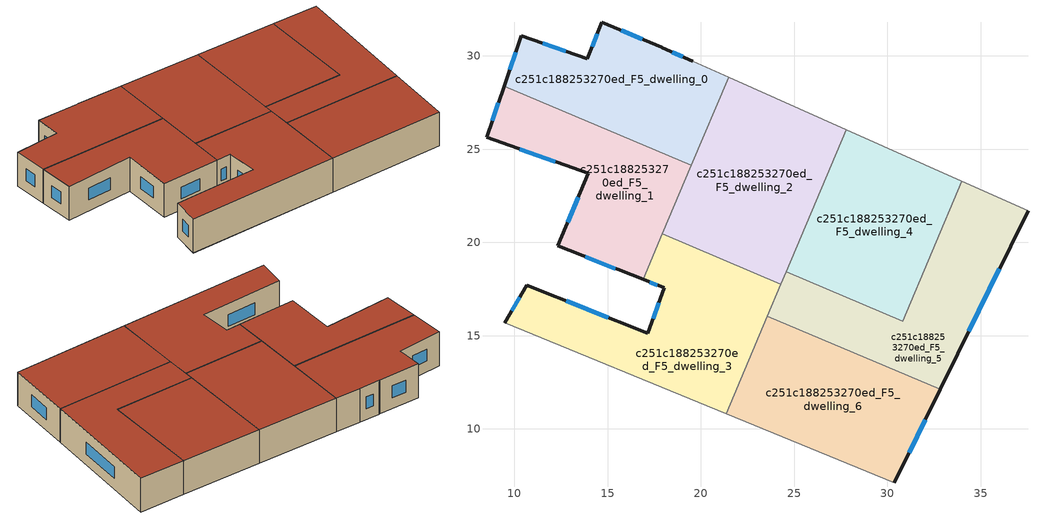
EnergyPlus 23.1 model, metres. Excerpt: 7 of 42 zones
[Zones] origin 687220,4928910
c251c188253270ed_F5_dwelling_0
 floor to c251c188253270ed_F4_dwelling_0 (EU_floor_Construction): 19.55,29.72 21.48,28.86 19.48,24.14 9.44,28.38 10.36,31.08 13.91,29.86 14.68,31.82 17.89,30.46 17.92,30.45 z15
 wall outside (EU_wall_Construction): 19.55,29.72 17.92,30.45 17.89,30.46 14.68,31.82 13.91,29.86 10.36,31.08 9.44,28.38 z15:18
 wall adiabatic (EU_wall_Construction): 21.48,28.86 19.55,29.72 z15:18
 wall to c251c188253270ed_F5_dwelling_2 (EU_wall_Construction): 19.48,24.14 21.48,28.86 z15:18
 wall to c251c188253270ed_F5_dwelling_1 (EU_wall_Construction): 9.44,28.38 19.48,24.14 z15:18
 window (EU_Window_Construction): 14.43,31.18 14.16,30.49 / 16.85,30.9 15.73,31.37 / 19.02,29.95 18.45,30.21 / 10.06,30.2 9.74,29.26 / 12.76,30.25 11.52,30.68 z15.98:17.02
 roof outside (EU_roof_Construction): 19.48,24.14 21.48,28.86 19.55,29.72 17.92,30.45 17.89,30.46 14.68,31.82 13.91,29.86 10.36,31.08 9.44,28.38 z18
c251c188253270ed_F5_dwelling_1
 floor to c251c188253270ed_F4_dwelling_1 (EU_floor_Construction): 19.48,24.14 16.89,18.02 12.32,19.82 13.95,23.7 8.5,25.63 9.44,28.38 z15
 wall outside (EU_wall_Construction): 9.44,28.38 8.5,25.63 13.95,23.7 12.32,19.82 16.89,18.02 z15:18
 wall to c251c188253270ed_F5_dwelling_3 (EU_wall_Construction): 16.89,18.02 17.93,20.46 z15:18
 wall to c251c188253270ed_F5_dwelling_2 (EU_wall_Construction): 17.93,20.46 19.48,24.14 z15:18
 window (EU_Window_Construction): 13.81,19.23 15.41,18.6 / 13.42,22.43 12.85,21.08 / 10.28,25 12.18,24.32 / 9.14,27.48 8.81,26.52 z15.98:17.02
 roof outside (EU_roof_Construction): 16.89,18.02 19.48,24.14 9.44,28.38 8.5,25.63 13.95,23.7 12.32,19.82 z18
c251c188253270ed_F5_dwelling_2
 floor to c251c188253270ed_F4_dwelling_2 (EU_floor_Construction): 27.79,26.05 24.29,17.77 17.93,20.46 21.48,28.86 z15
 wall adiabatic (EU_wall_Construction): 27.79,26.05 21.48,28.86 z15:18
 wall to c251c188253270ed_F5_dwelling_3 (EU_wall_Construction): 17.93,20.46 24.29,17.77 z15:18
 wall to c251c188253270ed_F5_dwelling_4 (EU_wall_Construction): 24.56,18.42 27.79,26.05 z15:18
 wall to c251c188253270ed_F5_dwelling_5 (EU_wall_Construction): 24.29,17.77 24.56,18.42 z15:18
 roof outside (EU_roof_Construction): 24.29,17.77 27.79,26.05 21.48,28.86 17.93,20.46 z18
c251c188253270ed_F5_dwelling_3
 floor to c251c188253270ed_F4_dwelling_3 (EU_floor_Construction): 24.29,17.77 21.35,10.82 9.47,15.7 10.66,17.71 17.14,15.13 18.04,17.57 16.89,18.02 17.93,20.46 z15
 wall outside (EU_wall_Construction): 16.89,18.02 18.04,17.57 17.14,15.13 10.66,17.71 9.47,15.7 z15:18
 wall adiabatic (EU_wall_Construction): 9.47,15.7 21.35,10.82 z15:18
 wall to c251c188253270ed_F5_dwelling_6 (EU_wall_Construction): 21.35,10.82 23.56,16.05 z15:18
 wall to c251c188253270ed_F5_dwelling_5 (EU_wall_Construction): 23.56,16.04 24.29,17.77 z15:18
 window (EU_Window_Construction): 17.27,17.87 17.67,17.71 / 10.28,17.05 9.86,16.35 / 15.04,15.97 12.77,16.87 / 17.75,16.77 17.44,15.92 z15.98:17.02
 roof outside (EU_roof_Construction): 21.35,10.82 24.29,17.77 17.93,20.46 16.89,18.02 18.04,17.57 17.14,15.13 10.66,17.71 9.47,15.7 z18
c251c188253270ed_F5_dwelling_4
 floor to c251c188253270ed_F4_dwelling_4 (EU_floor_Construction): 33.99,23.29 30.81,15.78 24.56,18.42 27.79,26.05 z15
 wall adiabatic (EU_wall_Construction): 33.99,23.29 27.79,26.05 z15:18
 wall to c251c188253270ed_F5_dwelling_5 (EU_wall_Construction): 24.56,18.42 30.81,15.78 33.99,23.29 z15:18
 roof outside (EU_roof_Construction): 30.81,15.78 33.99,23.29 27.79,26.05 24.56,18.42 z18
c251c188253270ed_F5_dwelling_5
 floor to c251c188253270ed_F4_dwelling_5 (EU_floor_Construction): 37.53,21.71 32.83,12.12 23.56,16.04 24.56,18.42 30.81,15.78 33.99,23.29 z15
 wall outside (EU_wall_Construction): 32.83,12.12 37.53,21.71 z15:18
 wall adiabatic (EU_wall_Construction): 37.53,21.71 33.99,23.29 z15:18
 wall to c251c188253270ed_F5_dwelling_6 (EU_wall_Construction): 23.56,16.04 32.83,12.12 z15:18
 window (EU_Window_Construction): 34.36,15.24 36,18.59 z15.98:17.02
 roof outside (EU_roof_Construction): 32.83,12.12 37.53,21.71 33.99,23.29 30.81,15.78 24.56,18.42 23.56,16.04 z18
c251c188253270ed_F5_dwelling_6
 floor to c251c188253270ed_F4_dwelling_6 (EU_floor_Construction): 32.83,12.12 30.37,7.11 21.35,10.82 23.56,16.04 z15
 wall outside (EU_wall_Construction): 30.37,7.11 32.83,12.12 z15:18
 wall adiabatic (EU_wall_Construction): 21.35,10.82 30.37,7.11 z15:18
 window (EU_Window_Construction): 31.17,8.74 32.03,10.49 z15.98:17.02
 roof outside (EU_roof_Construction): 30.37,7.11 32.83,12.12 23.56,16.04 21.35,10.82 z18
[Building]
EU S2 Campaign: North Axis=0; Terrain=City; Solar Distribution=FullExterior
[Site:Location]
Bologna: Latitude=44.5; Longitude=11.25; Time Zone=1; Elevation=37
[SizingPeriod:WeatherFileDays]
AnnualSizingPeriod: Begin Month=1; Begin Day of Month=1; End Month=12; End Day of Month=31; Day of Week for Start Day=Monday; Use Weather File Daylight Saving Period=No; Use Weather File Rain and Snow Indicators=No
[MATERIAL]
EU_InternalMass_Material: Roughness=MediumRough; Thickness=0.1; Conductivity=1; Density=1800; Specific Heat=900; Thermal Absorptance=0.9; Solar Absorptance=0.7; Visible Absorptance=0.7
[MATERIAL:NOMASS] Roughness=MediumRough; Thermal Absorptance=0.9; Solar Absorptance=0.7; Visible Absorptance=0.7
Name | Thermal Resistance
EU_wall_NoMass | 0.905828
EU_roof_NoMass | 0.37593
EU_floor_NoMass | 0.67114
[WINDOWMATERIAL:SIMPLEGLAZINGSYSTEM]
EU_Window_SimpleGlazing: UFactor=4.52486; Solar Heat Gain Coefficient=0.85; Visible Transmittance=0.85
[CONSTRUCTION]
EU_wall_Construction: EU_wall_NoMass
EU_roof_Construction: EU_roof_NoMass
EU_floor_Construction: EU_floor_NoMass
EU_Window_Construction: EU_Window_SimpleGlazing
EU_InternalMass_Construction: EU_InternalMass_Material
[ZONE] Type=1; Multiplier=1; Ceiling Height=autocalculate; Floor Area=autocalculate; Part of Total Floor Area=Yes
Name | Volume
c251c188253270ed_F5_dwelling_0 | 147.08
c251c188253270ed_F5_dwelling_1 | 147.052
c251c188253270ed_F5_dwelling_2 | 187.596
c251c188253270ed_F5_dwelling_3 | 187.603
c251c188253270ed_F5_dwelling_4 | 167.336
c251c188253270ed_F5_dwelling_5 | 167.373
c251c188253270ed_F5_dwelling_6 | 167.356
[INTERNALMASS] Construction=EU_InternalMass_Construction
Name | Zone or ZoneList | Surface Area
c251c188253270ed_F5_dwelling_0_EU_InternalMass | c251c188253270ed_F5_dwelling_0 | 49.0262
c251c188253270ed_F5_dwelling_1_EU_InternalMass | c251c188253270ed_F5_dwelling_1 | 49.0189
c251c188253270ed_F5_dwelling_2_EU_InternalMass | c251c188253270ed_F5_dwelling_2 | 62.5395
c251c188253270ed_F5_dwelling_3_EU_InternalMass | c251c188253270ed_F5_dwelling_3 | 62.537
c251c188253270ed_F5_dwelling_4_EU_InternalMass | c251c188253270ed_F5_dwelling_4 | 55.777
c251c188253270ed_F5_dwelling_5_EU_InternalMass | c251c188253270ed_F5_dwelling_5 | 55.7911
c251c188253270ed_F5_dwelling_6_EU_InternalMass | c251c188253270ed_F5_dwelling_6 | 55.7851
[OTHEREQUIPMENT] Fuel Type=Electricity; Design Level Calculation Method=Watts/Area; Power per Zone Floor Area=1; Fraction Latent=0; Fraction Radiant=0; Fraction Lost=0; Carbon Dioxide Generation Rate=0; EndUse Subcategory=EU_Step8_InternalGains
Name | Zone or ZoneList or Space or SpaceList | Schedule
EU_Step8_InternalGain_c251c188253270ed_F5_dwelling_0_f000 | c251c188253270ed_F5_dwelling_0 | EU_Step8_GainSchedule_c251c188253270ed_F5_dwelling_0_f000
EU_Step8_InternalGain_c251c188253270ed_F5_dwelling_1_f000 | c251c188253270ed_F5_dwelling_1 | EU_Step8_GainSchedule_c251c188253270ed_F5_dwelling_1_f000
EU_Step8_InternalGain_c251c188253270ed_F5_dwelling_2_f000 | c251c188253270ed_F5_dwelling_2 | EU_Step8_GainSchedule_c251c188253270ed_F5_dwelling_2_f000
EU_Step8_InternalGain_c251c188253270ed_F5_dwelling_3_f000 | c251c188253270ed_F5_dwelling_3 | EU_Step8_GainSchedule_c251c188253270ed_F5_dwelling_3_f000
EU_Step8_InternalGain_c251c188253270ed_F5_dwelling_4_f000 | c251c188253270ed_F5_dwelling_4 | EU_Step8_GainSchedule_c251c188253270ed_F5_dwelling_4_f000
EU_Step8_InternalGain_c251c188253270ed_F5_dwelling_5_f000 | c251c188253270ed_F5_dwelling_5 | EU_Step8_GainSchedule_c251c188253270ed_F5_dwelling_5_f000
EU_Step8_InternalGain_c251c188253270ed_F5_dwelling_6_f000 | c251c188253270ed_F5_dwelling_6 | EU_Step8_GainSchedule_c251c188253270ed_F5_dwelling_6_f000
[ZONEVENTILATION:DESIGNFLOWRATE] Schedule=EU_AlwaysOn; Design Flow Rate Calculation Method=AirChanges/Hour; Air Changes per Hour=0.73129; Ventilation Type=Natural; Fan Pressure Rise=0; Fan Total Efficiency=1; Constant Term Coefficient=1; Temperature Term Coefficient=0; Velocity Term Coefficient=0; Velocity Squared Term Coefficient=0; Minimum Indoor Temperature=-100; Maximum Indoor Temperature=100; Delta Temperature=-100; Minimum Outdoor Temperature=-100; Maximum Outdoor Temperature=100; Maximum Wind Speed=40
Name | Zone or ZoneList or Space or SpaceList
EU_ConstantAir_c251c188253270ed_F5_dwelling_0 | c251c188253270ed_F5_dwelling_0
EU_ConstantAir_c251c188253270ed_F5_dwelling_1 | c251c188253270ed_F5_dwelling_1
EU_ConstantAir_c251c188253270ed_F5_dwelling_2 | c251c188253270ed_F5_dwelling_2
EU_ConstantAir_c251c188253270ed_F5_dwelling_3 | c251c188253270ed_F5_dwelling_3
EU_ConstantAir_c251c188253270ed_F5_dwelling_4 | c251c188253270ed_F5_dwelling_4
EU_ConstantAir_c251c188253270ed_F5_dwelling_5 | c251c188253270ed_F5_dwelling_5
EU_ConstantAir_c251c188253270ed_F5_dwelling_6 | c251c188253270ed_F5_dwelling_6
[HVACTEMPLATE:THERMOSTAT] Constant Heating Setpoint=20; Constant Cooling Setpoint=50
EU_HeatOnly_c251c188253270ed_F0_dwelling_0; EU_HeatOnly_c251c188253270ed_F0_dwelling_1; EU_HeatOnly_c251c188253270ed_F0_dwelling_2; EU_HeatOnly_c251c188253270ed_F0_dwelling_3; EU_HeatOnly_c251c188253270ed_F0_dwelling_4; EU_HeatOnly_c251c188253270ed_F0_dwelling_5; EU_HeatOnly_c251c188253270ed_F0_dwelling_6; EU_HeatOnly_c251c188253270ed_F1_dwelling_0; EU_HeatOnly_c251c188253270ed_F1_dwelling_1; EU_HeatOnly_c251c188253270ed_F1_dwelling_2; EU_HeatOnly_c251c188253270ed_F1_dwelling_3; EU_HeatOnly_c251c188253270ed_F1_dwelling_4; EU_HeatOnly_c251c188253270ed_F1_dwelling_5; EU_HeatOnly_c251c188253270ed_F1_dwelling_6; EU_HeatOnly_c251c188253270ed_F2_dwelling_0; EU_HeatOnly_c251c188253270ed_F2_dwelling_1; EU_HeatOnly_c251c188253270ed_F2_dwelling_2; EU_HeatOnly_c251c188253270ed_F2_dwelling_3; EU_HeatOnly_c251c188253270ed_F2_dwelling_4; EU_HeatOnly_c251c188253270ed_F2_dwelling_5; EU_HeatOnly_c251c188253270ed_F2_dwelling_6; EU_HeatOnly_c251c188253270ed_F3_dwelling_0; EU_HeatOnly_c251c188253270ed_F3_dwelling_1; EU_HeatOnly_c251c188253270ed_F3_dwelling_2; EU_HeatOnly_c251c188253270ed_F3_dwelling_3; EU_HeatOnly_c251c188253270ed_F3_dwelling_4; EU_HeatOnly_c251c188253270ed_F3_dwelling_5; EU_HeatOnly_c251c188253270ed_F3_dwelling_6; EU_HeatOnly_c251c188253270ed_F4_dwelling_0; EU_HeatOnly_c251c188253270ed_F4_dwelling_1; EU_HeatOnly_c251c188253270ed_F4_dwelling_2; EU_HeatOnly_c251c188253270ed_F4_dwelling_3; EU_HeatOnly_c251c188253270ed_F4_dwelling_4; EU_HeatOnly_c251c188253270ed_F4_dwelling_5; EU_HeatOnly_c251c188253270ed_F4_dwelling_6; EU_HeatOnly_c251c188253270ed_F5_dwelling_0; EU_HeatOnly_c251c188253270ed_F5_dwelling_1; EU_HeatOnly_c251c188253270ed_F5_dwelling_2; EU_HeatOnly_c251c188253270ed_F5_dwelling_3; EU_HeatOnly_c251c188253270ed_F5_dwelling_4; EU_HeatOnly_c251c188253270ed_F5_dwelling_5; EU_HeatOnly_c251c188253270ed_F5_dwelling_6
[HVACTEMPLATE:ZONE:IDEALLOADSAIRSYSTEM] System Availability Schedule=EU_AlwaysOn; Maximum Heating Supply Air Temperature=50; Minimum Cooling Supply Air Temperature=13; Maximum Heating Supply Air Humidity Ratio=0.0156; Minimum Cooling Supply Air Humidity Ratio=0.0077; Heating Limit=NoLimit; Cooling Limit=NoLimit; Heating Availability Schedule=EU_AlwaysOn; Cooling Availability Schedule=EU_CoolingOff; Dehumidification Control Type=ConstantSensibleHeatRatio; Cooling Sensible Heat Ratio=0.7; Dehumidification Setpoint=60; Humidification Control Type=None; Humidification Setpoint=30; Outdoor Air Method=None; Outdoor Air Flow Rate per Person=0.00944; Outdoor Air Flow Rate per Zone Floor Area=0; Outdoor Air Flow Rate per Zone=0; Demand Controlled Ventilation Type=None; Outdoor Air Economizer Type=NoEconomizer; Heat Recovery Type=None; Sensible Heat Recovery Effectiveness=0.7; Latent Heat Recovery Effectiveness=0.65
Name | Template Thermostat
c251c188253270ed_F5_dwelling_0 | EU_HeatOnly_c251c188253270ed_F5_dwelling_0
c251c188253270ed_F5_dwelling_1 | EU_HeatOnly_c251c188253270ed_F5_dwelling_1
c251c188253270ed_F5_dwelling_2 | EU_HeatOnly_c251c188253270ed_F5_dwelling_2
c251c188253270ed_F5_dwelling_3 | EU_HeatOnly_c251c188253270ed_F5_dwelling_3
c251c188253270ed_F5_dwelling_4 | EU_HeatOnly_c251c188253270ed_F5_dwelling_4
c251c188253270ed_F5_dwelling_5 | EU_HeatOnly_c251c188253270ed_F5_dwelling_5
c251c188253270ed_F5_dwelling_6 | EU_HeatOnly_c251c188253270ed_F5_dwelling_6
[SIZING:ZONE] Zone Cooling Design Supply Air Temperature Input Method=SupplyAirTemperature; Zone Cooling Design Supply Air Temperature=13; Zone Heating Design Supply Air Temperature Input Method=SupplyAirTemperature; Zone Heating Design Supply Air Temperature=50; Zone Cooling Design Supply Air Humidity Ratio=0.008; Zone Heating Design Supply Air Humidity Ratio=0.008; Cooling Design Air Flow Method=DesignDay; Cooling Design Air Flow Rate=0; Cooling Minimum Air Flow per Zone Floor Area=0.000762; Cooling Minimum Air Flow=0; Cooling Minimum Air Flow Fraction=0.2; Heating Design Air Flow Method=DesignDay; Heating Design Air Flow Rate=0; Heating Maximum Air Flow per Zone Floor Area=0.002032; Heating Maximum Air Flow=0.141576; Heating Maximum Air Flow Fraction=0.3; Account for Dedicated Outdoor Air System=No; Dedicated Outdoor Air System Control Strategy=NeutralSupplyAir; Dedicated Outdoor Air Low Setpoint Temperature for Design=autosize; Dedicated Outdoor Air High Setpoint Temperature for Design=autosize; Zone Load Sizing Method=Sensible Load Only No Latent Load; Zone Latent Cooling Design Supply Air Humidity Ratio Input Method=HumidityRatioDifference; Zone Cooling Design Supply Air Humidity Ratio Difference=0.005; Zone Latent Heating Design Supply Air Humidity Ratio Input Method=HumidityRatioDifference; Zone Humidification Design Supply Air Humidity Ratio Difference=0.005
c251c188253270ed_F5_dwelling_0; c251c188253270ed_F5_dwelling_1; c251c188253270ed_F5_dwelling_2; c251c188253270ed_F5_dwelling_3; c251c188253270ed_F5_dwelling_4; c251c188253270ed_F5_dwelling_5; c251c188253270ed_F5_dwelling_6
[SCHEDULE:CONSTANT]
Name | Hourly Value
EU_AlwaysOn | 1
EU_CoolingOff | 0
[SCHEDULE:FILE] Column Number=1; Rows to Skip at Top=0; Number of Hours of Data=8760; Column Separator=Comma; Interpolate to Timestep=No; Minutes per Item=60; Adjust Schedule for Daylight Savings=Yes
Name | File
EU_Step8_GainSchedule_c251c188253270ed_F5_dwelling_0_f000 | ../../schedules/c251c188253270ed/c251c188253270ed_F5_dwelling_0_f000_gain.csv
EU_Step8_GainSchedule_c251c188253270ed_F5_dwelling_1_f000 | ../../schedules/c251c188253270ed/c251c188253270ed_F5_dwelling_1_f000_gain.csv
EU_Step8_GainSchedule_c251c188253270ed_F5_dwelling_2_f000 | ../../schedules/c251c188253270ed/c251c188253270ed_F5_dwelling_2_f000_gain.csv
EU_Step8_GainSchedule_c251c188253270ed_F5_dwelling_3_f000 | ../../schedules/c251c188253270ed/c251c188253270ed_F5_dwelling_3_f000_gain.csv
EU_Step8_GainSchedule_c251c188253270ed_F5_dwelling_4_f000 | ../../schedules/c251c188253270ed/c251c188253270ed_F5_dwelling_4_f000_gain.csv
EU_Step8_GainSchedule_c251c188253270ed_F5_dwelling_5_f000 | ../../schedules/c251c188253270ed/c251c188253270ed_F5_dwelling_5_f000_gain.csv
EU_Step8_GainSchedule_c251c188253270ed_F5_dwelling_6_f000 | ../../schedules/c251c188253270ed/c251c188253270ed_F5_dwelling_6_f000_gain.csv
